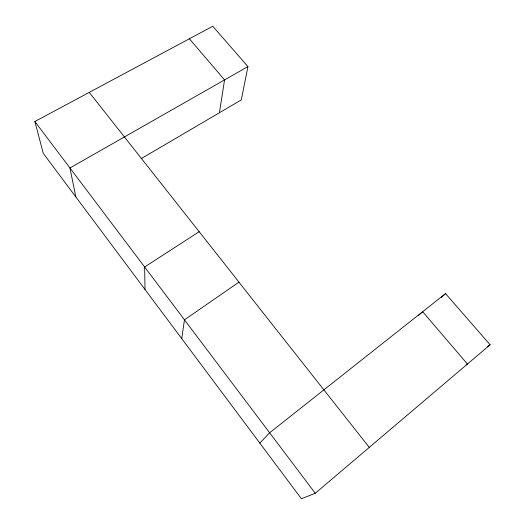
<?xml version="1.0" encoding="UTF-8"?>
<svg xmlns="http://www.w3.org/2000/svg" width="525" height="525" viewBox="0 0 525 525"><rect width="100%" height="100%" fill="white"/><g stroke="black" fill="none" stroke-linecap="round" stroke-linejoin="round"><path stroke-width="0.79" d="M181.729 338.651L184.465 319.784L34.873 121.505L212.776 26.25L247.925 66.596L241.283 99.921L141.081 158.701M219.43 112.737L224.556 79.905L189.381 38.778M259.809 443.107L269.64 432.777L445.548 293.606L490.127 344.774L315.269 493.264L301.402 498.75L43.24 153.32L34.873 121.505M418.445 315.532L422.671 311.706L467.427 364.048L466.036 364.901M441.282 297.432L445.548 293.606M199.185 231.696L144.631 266.989L145.031 289.492M487.41 346.474L490.127 344.774M247.925 66.596L69.937 167.98L75.869 196.96M89.257 92.387L238.98 282.135L184.452 319.856L315.269 493.264M238.954 282.214L369.285 447.392"/></g></svg>
